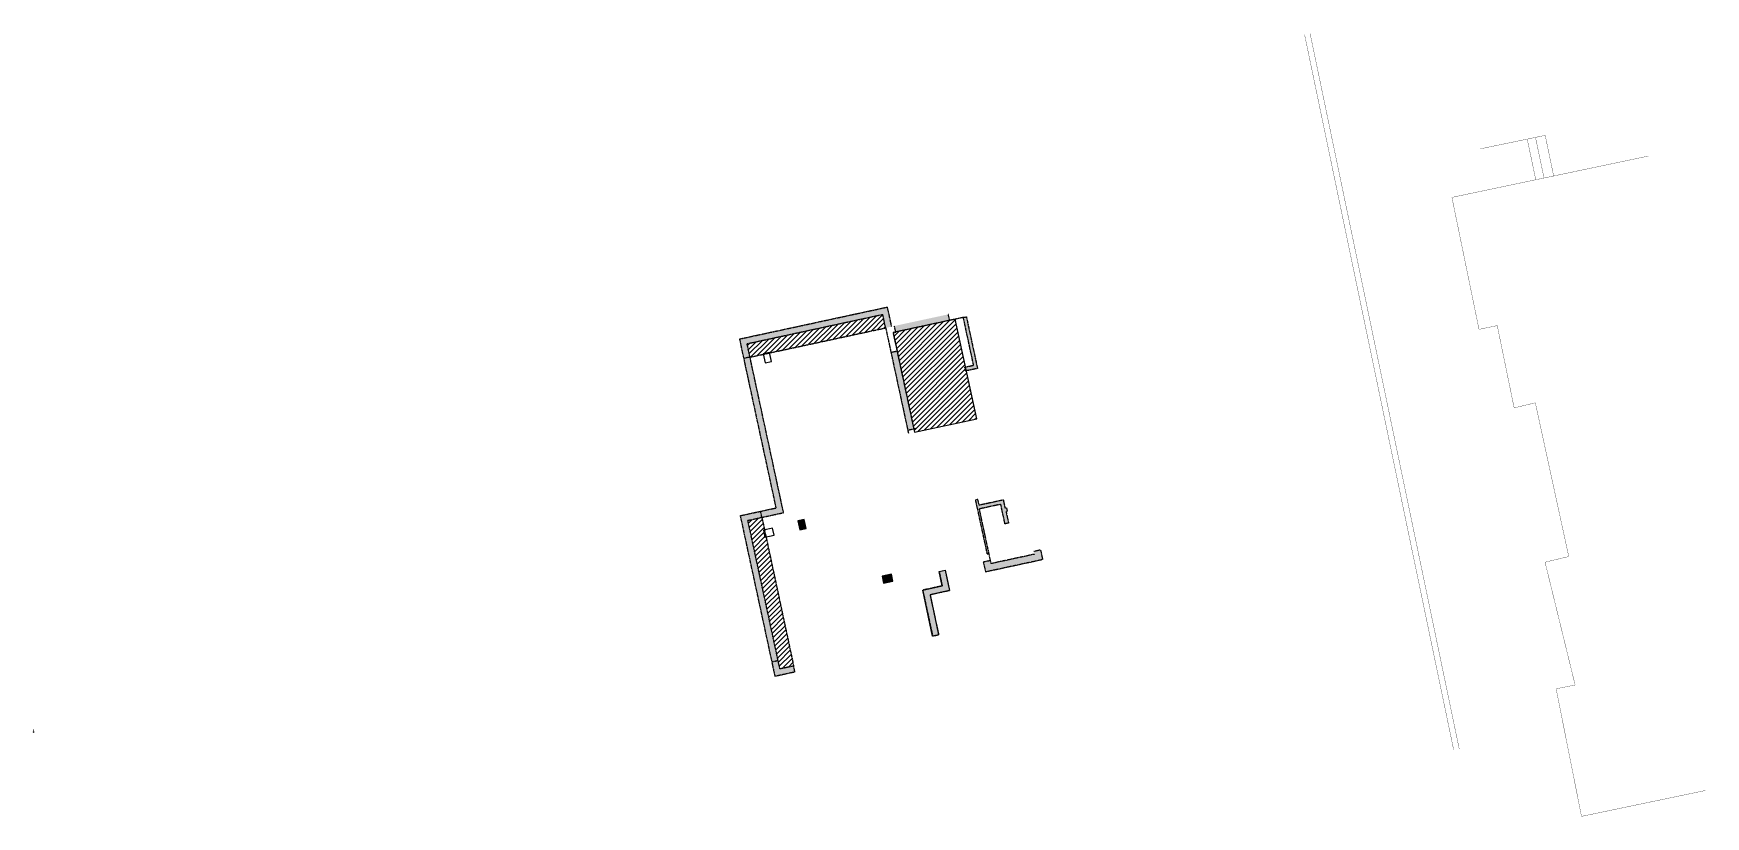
# Model space of a CAD drawing. Header units: inches. Extents: x 180812 to 186763, y 677052 to 679839.
import ezdxf

# ---------------------------------------------------------------- set-up
doc = ezdxf.new("R2010")
doc.units = ezdxf.units.IN
doc.header["$MEASUREMENT"] = 0
for name, pattern in [('BORDER2', [0.875, 0.25, -0.125, 0.25, -0.125, 0, -0.125]), ('DASHED2', [0.375, 0.25, -0.125]), ('HIDDEN2', [0.1875, 0.125, -0.0625])]:
    doc.linetypes.add(name, pattern=pattern)
for name, color, linetype in [('A-Anno-Dim 100', 9, 'Continuous'), ('A-Anno-Dim 25', 9, 'Continuous'), ('A-Anno-Dim 50', 9, 'Continuous'), ('A-Anno-Symbol 100', 2, 'Continuous'), ('A-Anno-Symbol 25', 2, 'Continuous'), ('A-Anno-Symbol 50', 2, 'Continuous'), ('A-Anno-Text 100', 2, 'Continuous'), ('A-Anno-Text 25', 2, 'Continuous'), ('A-Anno-Text 50', 2, 'Continuous'), ('A-Building Line', 240, 'BORDER2'), ('A-CENTER', 12, 'BORDER2'), ('A-Concrete', 4, 'Continuous'), ('A-Dashed', 9, 'DASHED2'), ('A-Demo', 2, 'DASHED2'), ('A-Door', 9, 'Continuous'), ('A-Elec', 2, 'Continuous'), ('A-Elec Dashed', 12, 'Continuous'), ('A-Flor-Strs', 8, 'Continuous'), ('A-Furn', 12, 'Continuous'), ('A-Ground', 4, 'Continuous'), ('A-Hatch Conc.', 141, 'Continuous'), ('A-Hatch Elevation', 30, 'Continuous'), ('A-Hatch Shadow', 253, 'Continuous'), ('A-Hatch Wall', 240, 'Continuous'), ('A-Hatch Window', 96, 'Continuous'), ('A-HATCH-01', 30, 'Continuous'), ('A-HATCH-02', 140, 'Continuous'), ('A-HATCH-03', 72, 'Continuous'), ('A-HATCH-04', 201, 'Continuous'), ('A-HATCH-05', 40, 'Continuous'), ('A-HATCH-06', 61, 'Continuous'), ('A-hatch-floor', 253, 'Continuous'), ('A-Kkt', 2, 'DASHED2'), ('A-Light Fixture', 2, 'Continuous'), ('A-Ovhd', 9, 'HIDDEN2'), ('A-pfix', 12, 'Continuous'), ('A-Pool', 131, 'Continuous'), ('A-Property Line', 162, 'BORDER2'), ('A-View 1', 3, 'Continuous'), ('A-View 2', 2, 'Continuous'), ('A-view 3', 9, 'Continuous'), ('A-View 4', 8, 'Continuous'), ('A-View 5', 12, 'Continuous'), ('A-Wall', 3, 'Continuous'), ('A-Wall Hatch', 252, 'Continuous'), ('A-Wall_Head', 8, 'DASHED2'), ('A-Window', 12, 'Continuous'), ('A-Window sill', 9, 'Continuous')]:
    doc.layers.add(name, color=color, linetype=linetype)
doc.layers.add('A-Area', color=11, linetype='Continuous', plot=False)
doc.layers.add('A-unplot', color=3, linetype='Continuous', plot=False)
doc.layers.add('A-Demolition-hatch', color=50, linetype='Continuous', transparency=0.41)
pattern_1 = [(45, (182976.864, 675806.897), (-8.838835, 8.838835), [])]

# ---------------------------------------------------------------- blocks, each defined once
blk = doc.blocks.new('layers')
at = {"layer": 'A-HATCH-01'}
blk.add_hatch(color=256, dxfattribs=at).paths.add_polyline_path([(-17, -137), (-17, -129), (-8, -129), (-8, -137)])
at = {"layer": 'A-HATCH-02'}
blk.add_hatch(color=256, dxfattribs=at).paths.add_polyline_path([(-6, -126), (-6, -118), (3, -118), (3, -126)])
at = {"layer": 'A-HATCH-03'}
blk.add_hatch(color=256, dxfattribs=at).paths.add_polyline_path([(-17, -126), (-17, -118), (-8, -118), (-8, -126)])
at = {"layer": 'A-HATCH-04'}
blk.add_hatch(color=256, dxfattribs=at).paths.add_polyline_path([(-6, -104), (-6, -96), (3, -96), (3, -104)])
at = {"layer": 'A-HATCH-05'}
blk.add_hatch(color=256, dxfattribs=at).paths.add_polyline_path([(-17, -115), (-17, -107), (-8, -107), (-8, -115)])
at = {"layer": 'A-HATCH-06'}
blk.add_hatch(color=256, dxfattribs=at).paths.add_polyline_path([(-17, -104), (-17, -96), (-8, -96), (-8, -104)])
at = {"layer": 'A-hatch-floor'}
blk.add_hatch(color=256, dxfattribs=at).paths.add_polyline_path([(-6, -115), (-6, -107), (3, -107), (3, -115)])
at = {"layer": 'A-Pool'}
blk.add_hatch(color=256, dxfattribs=at).paths.add_polyline_path([(-6, -137), (-6, -129), (3, -129), (3, -137)])
blk.add_lwpolyline([(-19, 56), (5, 56)])
for points in [[(-17, -104), (-17, -96), (-8, -96), (-8, -104)], [(-17, -115), (-17, -107), (-8, -107), (-8, -115)], [(-17, -126), (-17, -118), (-8, -118), (-8, -126)], [(-17, -137), (-17, -129), (-8, -129), (-8, -137)], [(-6, -104), (-6, -96), (3, -96), (3, -104)], [(-6, -115), (-6, -107), (3, -107), (3, -115)], [(-6, -126), (-6, -118), (3, -118), (3, -126)], [(-6, -137), (-6, -129), (3, -129), (3, -137)]]:
    blk.add_lwpolyline(points, close=True)
at = {"layer": 'A-Anno-Dim 100'}
blk.add_lwpolyline([(-19, 38), (5, 38)], dxfattribs=at)
at = {"layer": 'A-Anno-Dim 25'}
blk.add_line((-19, 59), (5, 59), dxfattribs=at)
at = {"layer": 'A-Anno-Dim 50'}
blk.add_lwpolyline([(-19, 35), (5, 35)], dxfattribs=at)
at = {"layer": 'A-Anno-Symbol 100'}
blk.add_lwpolyline([(-19, -10), (5, -10)], dxfattribs=at)
at = {"layer": 'A-Anno-Symbol 25'}
blk.add_lwpolyline([(-19, -13), (5, -13)], dxfattribs=at)
at = {"layer": 'A-Anno-Symbol 50'}
blk.add_lwpolyline([(-19, -16), (5, -16)], dxfattribs=at)
at = {"layer": 'A-Anno-Text 100'}
blk.add_lwpolyline([(-19, -19), (5, -19)], dxfattribs=at)
at = {"layer": 'A-Anno-Text 25'}
blk.add_line((-19, 62), (5, 62), dxfattribs=at)
at = {"layer": 'A-Anno-Text 50'}
blk.add_line((-19, 65), (5, 65), dxfattribs=at)
at = {"layer": 'A-Area'}
blk.add_line((-19, 68), (5, 68), dxfattribs=at)
at = {"layer": 'A-Building Line'}
blk.add_lwpolyline([(-19, 53), (5, 53)], dxfattribs=at)
at = {"layer": 'A-CENTER', "ltscale": 0.5}
blk.add_line((-19, -61), (5, -61), dxfattribs=at)
at = {"layer": 'A-Concrete'}
blk.add_lwpolyline([(-19, 50), (5, 50)], dxfattribs=at)
at = {"layer": 'A-Dashed'}
blk.add_lwpolyline([(-19, 47), (5, 47)], dxfattribs=at)
at = {"layer": 'A-Demo'}
blk.add_lwpolyline([(-19, 44), (5, 44)], dxfattribs=at)
at = {"layer": 'A-Demolition-hatch'}
blk.add_lwpolyline([(-19, 41), (5, 41)], dxfattribs=at)
at = {"layer": 'A-Door'}
blk.add_lwpolyline([(-19, 32), (5, 32)], dxfattribs=at)
at = {"layer": 'A-Elec'}
blk.add_lwpolyline([(-19, 29), (5, 29)], dxfattribs=at)
at = {"layer": 'A-Elec Dashed'}
blk.add_lwpolyline([(-19, 26), (5, 26)], dxfattribs=at)
at = {"layer": 'A-Flor-Strs'}
blk.add_line((-19, 71), (5, 71), dxfattribs=at)
at = {"layer": 'A-Furn'}
blk.add_lwpolyline([(-19, 23), (5, 23)], dxfattribs=at)
at = {"layer": 'A-Ground'}
blk.add_line((-19, -55), (5, -55), dxfattribs=at)
at = {"layer": 'A-Hatch Conc.'}
blk.add_lwpolyline([(-19, 20), (5, 20)], dxfattribs=at)
at = {"layer": 'A-Hatch Elevation'}
blk.add_lwpolyline([(-19, 17), (5, 17)], dxfattribs=at)
at = {"layer": 'A-Hatch Shadow'}
blk.add_lwpolyline([(-19, 14), (5, 14)], dxfattribs=at)
at = {"layer": 'A-Hatch Wall'}
blk.add_lwpolyline([(-19, 11), (5, 11)], dxfattribs=at)
at = {"layer": 'A-Hatch Window'}
blk.add_lwpolyline([(-19, 8), (5, 8)], dxfattribs=at)
at = {"layer": 'A-HATCH-01'}
blk.add_line((5, -89), (-19, -89), dxfattribs=at)
at = {"layer": 'A-HATCH-02'}
blk.add_line((5, -86), (-19, -86), dxfattribs=at)
at = {"layer": 'A-HATCH-03'}
blk.add_line((5, -83), (-19, -83), dxfattribs=at)
at = {"layer": 'A-HATCH-04'}
blk.add_line((5, -74), (-19, -74), dxfattribs=at)
at = {"layer": 'A-HATCH-05'}
blk.add_line((5, -77), (-19, -77), dxfattribs=at)
at = {"layer": 'A-HATCH-06'}
blk.add_line((5, -71), (-19, -71), dxfattribs=at)
at = {"layer": 'A-hatch-floor'}
blk.add_line((5, -80), (-19, -80), dxfattribs=at)
at = {"layer": 'A-Kkt'}
blk.add_lwpolyline([(-19, 5), (5, 5)], dxfattribs=at)
at = {"layer": 'A-Light Fixture'}
blk.add_lwpolyline([(-19, 2), (5, 2)], dxfattribs=at)
at = {"layer": 'A-Ovhd'}
blk.add_lwpolyline([(-19, -1), (5, -1)], dxfattribs=at)
at = {"layer": 'A-pfix'}
blk.add_line((-19, -58), (5, -58), dxfattribs=at)
at = {"layer": 'A-Pool'}
blk.add_line((5, -92), (-19, -92), dxfattribs=at)
blk.add_lwpolyline([(-19, -4), (5, -4)], dxfattribs=at)
at = {"layer": 'A-Property Line'}
blk.add_lwpolyline([(-19, -7), (5, -7)], dxfattribs=at)
at = {"layer": 'A-unplot'}
blk.add_lwpolyline([(-19, -22), (5, -22)], dxfattribs=at)
at = {"layer": 'A-View 1'}
blk.add_lwpolyline([(-19, -25), (5, -25)], dxfattribs=at)
at = {"layer": 'A-View 2'}
blk.add_lwpolyline([(-19, -28), (5, -28)], dxfattribs=at)
at = {"layer": 'A-view 3'}
blk.add_lwpolyline([(-19, -31), (5, -31)], dxfattribs=at)
at = {"layer": 'A-View 4'}
blk.add_lwpolyline([(-19, -34), (5, -34)], dxfattribs=at)
at = {"layer": 'A-View 5'}
blk.add_lwpolyline([(-19, -37), (5, -37)], dxfattribs=at)
at = {"layer": 'A-Wall'}
blk.add_lwpolyline([(-19, -40), (5, -40)], dxfattribs=at)
at = {"layer": 'A-Wall Hatch'}
blk.add_lwpolyline([(-19, -43), (5, -43)], dxfattribs=at)
at = {"layer": 'A-Wall_Head'}
blk.add_lwpolyline([(-19, -46), (5, -46)], dxfattribs=at)
at = {"layer": 'A-Window'}
blk.add_lwpolyline([(-19, -49), (5, -49)], dxfattribs=at)
at = {"layer": 'A-Window sill'}
blk.add_lwpolyline([(-19, -52), (5, -52)], dxfattribs=at)

msp = doc.modelspace()

# ---------------------------------------------------------------- hatches: boundary and pattern name
at = {"layer": 'A-Demolition-hatch', "transparency": 33554687}
h = msp.add_hatch(color=256, dxfattribs=at)
h.dxf.hatch_style = 1
h.paths.add_polyline_path([(183851.5, 678865.1), (183325.6, 678751.6), (183340.6, 678682.2), (183362.1, 678686.8), (183351.8, 678734.7), (183834.7, 678838.9), (183845, 678791), (183866.5, 678795.7)])
at = {"layer": 'A-Demolition-hatch', "lineweight": 20, "transparency": 33554687}
h = msp.add_hatch(dxfattribs=at)
h.set_pattern_fill('ANSI31', color=256, scale=100)
h.set_pattern_definition(pattern_1)
h.paths.add_polyline_path([(183845, 678791), (183834.7, 678838.9), (183351.8, 678734.7), (183362.1, 678686.8), (183409, 678696.9), (183408.6, 678698.9), (183432.1, 678703.9), (183432.5, 678702)], flags=17)
at = {"layer": 'A-Demolition-hatch', "transparency": 33554687}
h = msp.add_hatch(color=256, dxfattribs=at)
h.dxf.hatch_style = 1
h.paths.add_polyline_path([(183876.3, 678797.8), (183880.9, 678776.1), (184072.5, 678817.5), (184067.9, 678839.1)])
h = msp.add_hatch(color=256, dxfattribs=at)
h.dxf.hatch_style = 1
h.paths.add_polyline_path([(184158.1, 678658), (184126.8, 678651.2), (184129.8, 678637.5), (184171.8, 678646.6), (184132.2, 678830.4), (184121.4, 678828)])
at = {"layer": 'A-Demolition-hatch', "lineweight": 20, "transparency": 33554687}
h = msp.add_hatch(dxfattribs=at)
h.set_pattern_fill('ANSI31', color=256, scale=100)
h.paths.add_polyline_path([(184169.2, 678467), (184092.9, 678821.9), (183871.2, 678774), (183947.7, 678419.4)])
at = {"layer": 'A-Demolition-hatch', "transparency": 33554687}
h = msp.add_hatch(color=256, dxfattribs=at)
h.dxf.hatch_style = 1
h.paths.add_polyline_path([(183362.1, 678686.8), (183340.6, 678682.2), (183455.4, 678150.4), (183399.7, 678138.4), (183404.3, 678116.9), (183481.5, 678133.5)])
h = msp.add_hatch(color=256, dxfattribs=at)
h.dxf.hatch_style = 1
h.paths.add_polyline_path([(183885.5, 678707.5), (183864, 678702.8), (183923.7, 678426.3), (183945.2, 678430.9)])
h = msp.add_hatch(color=256, dxfattribs=at)
h.dxf.hatch_style = 1
h.paths.add_polyline_path([(184273.5, 678137.6), (184277.4, 678138.4), (184274.9, 678150.2), (184271, 678149.3), (184264.7, 678178.6), (184177.7, 678159.9), (184173.2, 678180.4), (184165.4, 678178.7), (184206.8, 677987.1), (184211.6, 677988.2), (184177.5, 678146.5), (184254.7, 678163.2), (184269.7, 678093.8), (184282.4, 678096.5)])
h = msp.add_hatch(color=256, dxfattribs=at)
h.dxf.hatch_style = 1
h.paths.add_polyline_path([(183399.7, 678138.4), (183328.3, 678123), (183440.8, 677602), (183462.3, 677606.6), (183354.5, 678106.1), (183404.3, 678116.9)])
at = {"layer": 'A-Demolition-hatch', "lineweight": 20, "transparency": 33554687}
h = msp.add_hatch(dxfattribs=at)
h.set_pattern_fill('ANSI31', color=256, scale=100)
h.set_pattern_definition(pattern_1)
h.paths.add_polyline_path([(183410.1, 678071.1), (183413.9, 678071.9), (183404.3, 678116.9), (183354.5, 678106.1), (183468.6, 677577.3), (183517.5, 677587.8), (183419.2, 678047.4), (183415.4, 678046.6)])
at = {"layer": 'A-Demolition-hatch', "transparency": 33554687}
h = msp.add_hatch(color=256, dxfattribs=at)
h.dxf.hatch_style = 1
h.paths.add_polyline_path([(183555.3, 678109.6), (183532.8, 678104.7), (183539.7, 678072.4), (183562.2, 678077.3)])
h = msp.add_hatch(color=256, dxfattribs=at)
h.dxf.hatch_style = 1
h.paths.add_polyline_path([(184403.6, 677966.2), (184396.2, 678000.4), (184371.8, 677995.1), (184373.9, 677985.3), (184219.5, 677952), (184216.9, 677963.7), (184192.5, 677958.5), (184200.3, 677922.3)])
h = msp.add_hatch(color=256, dxfattribs=at)
h.dxf.hatch_style = 1
h.paths.add_polyline_path([(183865.4, 677914.6), (183832.1, 677907.4), (183837.4, 677883), (183870.7, 677890.2)])
h = msp.add_hatch(color=256, dxfattribs=at)
h.dxf.hatch_style = 1
h.paths.add_polyline_path([(184056.6, 677929.1), (184035.3, 677923.7), (184046.3, 677872.8), (183976.9, 677857.8), (184012.1, 677694.6), (184033.6, 677699.2), (184003, 677841), (184072.4, 677856)])
h = msp.add_hatch(color=256, dxfattribs=at)
h.dxf.hatch_style = 1
h.paths.add_polyline_path([(183517.5, 677587.8), (183468.6, 677577.3), (183462.3, 677606.6), (183440.8, 677602), (183451.8, 677551.1), (183522.1, 677566.3)])

# ---------------------------------------------------------------- linework, layer by layer
at = {"layer": 'A-Demo'}
for p, q in [((183325.6, 678751.6), (183851.5, 678865.1)), ((183351.8, 678734.7), (183834.7, 678838.9)), ((183845, 678791), (183834.7, 678838.9)), ((183866.5, 678795.7), (183851.5, 678865.1)), ((184132.2, 678830.4), (184171.8, 678646.6)), ((183845, 678791), (183926.3, 678414.6)), ((183871.2, 678774), (183945.2, 678430.9)), ((184121.4, 678828), (183880.9, 678776.1)), ((184158.1, 678658), (184121.4, 678828)), ((183455.4, 678150.4), (183325.6, 678751.6)), ((183481.5, 678133.5), (183351.8, 678734.7)), ((184126.8, 678651.2), (184158.1, 678658)), ((184129.8, 678637.5), (184126.8, 678651.2)), ((184171.8, 678646.6), (184129.8, 678637.5)), ((184173.2, 678180.4), (184165.4, 678178.7)), ((184206.8, 677987.1), (184165.4, 678178.7)), ((184177.7, 678159.9), (184173.2, 678180.4)), ((184264.7, 678178.6), (184177.7, 678159.9)), ((184271, 678149.3), (184264.7, 678178.6)), ((183328.3, 678123), (183455.4, 678150.4)), ((183451.8, 677551.1), (183328.3, 678123)), ((183354.5, 678106.1), (183481.5, 678133.5)), ((184254.7, 678163.2), (184177.5, 678146.5)), ((184177.5, 678146.5), (184219.5, 677952)), ((184269.7, 678093.8), (184254.7, 678163.2)), ((184274.9, 678150.2), (184271, 678149.3)), ((184277.4, 678138.4), (184273.5, 678137.6)), ((184273.5, 678137.6), (184282.4, 678096.5)), ((184274.9, 678150.2), (184277.4, 678138.4)), ((183468.6, 677577.3), (183354.5, 678106.1)), ((184282.4, 678096.5), (184269.7, 678093.8)), ((184396.2, 678000.4), (184403.6, 677966.2)), ((184192.5, 677958.5), (184200.3, 677922.3)), ((184403.6, 677966.2), (184200.3, 677922.3)), ((184373.9, 677985.3), (184219.5, 677952)), ((184035.3, 677923.7), (184046.3, 677872.8)), ((184056.6, 677929.1), (184072.4, 677856)), ((184046.3, 677872.8), (183976.9, 677857.8)), ((183976.9, 677857.8), (184012.1, 677694.6)), ((184072.4, 677856), (184003, 677841)), ((184003, 677841), (184033.6, 677699.2)), ((183462.3, 677606.6), (183440.8, 677602)), ((183517.5, 677587.8), (183468.6, 677577.3)), ((183522.1, 677566.3), (183517.5, 677587.8)), ((183522.1, 677566.3), (183451.8, 677551.1))]:
    msp.add_line(p, q, dxfattribs=at)
for points in [[(184072.5, 678817.5), (184067.9, 678839.1)], [(184121.4, 678828), (184132.2, 678830.4)], [(183362.1, 678686.8), (183845, 678791)], [(183871.2, 678774), (183880.9, 678776.1)], [(183880.9, 678776.1), (183876.3, 678797.8)], [(183362.1, 678686.8), (183340.6, 678682.2)], [(183885.5, 678707.5), (183864, 678702.8)], [(183955, 678433), (183923.7, 678426.3)], [(183404.3, 678116.9), (183399.7, 678138.4)], [(183404.3, 678116.9), (183517.5, 677587.8)], [(184396.2, 678000.4), (184371.8, 677995.1)], [(184192.5, 677958.5), (184216.9, 677963.7)], [(184206.8, 677987.1), (184211.6, 677988.2)], [(184012.1, 677694.6), (184033.6, 677699.2)]]:
    msp.add_lwpolyline(points, dxfattribs=at)
at = {"layer": 'A-Demolition-hatch'}
msp.add_lwpolyline([(184169.2, 678467), (184092.9, 678821.9), (183871.2, 678774), (183947.7, 678419.4)], close=True, dxfattribs=at)
at = {"layer": 'A-Demolition-hatch', "transparency": 33554687}
msp.add_lwpolyline([(184035.3, 677923.7), (184056.6, 677929.1), (184072.4, 677856), (184003, 677841), (184033.6, 677699.2), (184012.1, 677694.6), (183976.9, 677857.8), (184046.3, 677872.8)], close=True, dxfattribs=at)
at = {"layer": 'A-View 2', "const_width": 1, "flags": 128}
for points in [[(185336.1, 679833.9), (185866.9, 677288.5)], [(185355.7, 679838), (185886.5, 677292.6)], [(186222.7, 679330.7), (186192.5, 679475.9), (186128.5, 679462.6), (185961.9, 679428)], [(186128.5, 679462.6), (186158.9, 679318)], [(186157.9, 679468.8), (186188.3, 679324.2)], [(186762.7, 677144.9), (186321.7, 677052.8), (186231.4, 677506.7), (186299, 677520.2), (186191.9, 677957.3), (186276.3, 677977.4), (186157.3, 678524.3), (186081.9, 678506.3), (186021.8, 678799), (185956.9, 678785.7), (185860.4, 679255.2), (186559.4, 679402.2)]]:
    msp.add_lwpolyline(points, dxfattribs=at)
at = {"layer": 'A-View 2'}
for points in [[(183408.6, 678698.9), (183415.6, 678666.6), (183439, 678671.7), (183432.1, 678703.9)], [(183410.1, 678071.1), (183415.4, 678046.6), (183447.6, 678053.6), (183442.4, 678078)], [(183532.8, 678104.7), (183539.7, 678072.4), (183562.2, 678077.3), (183555.3, 678109.6)], [(183832.1, 677907.4), (183837.4, 677883), (183870.7, 677890.2), (183865.4, 677914.6)]]:
    msp.add_lwpolyline(points, close=True, dxfattribs=at)

# ---------------------------------------------------------------- block references
at = {"xscale": 0.03937007874015748, "yscale": 0.03937007874015748, "zscale": 0.03937007874015748}
msp.add_blockref('layers', (180812.5, 677357.8), dxfattribs=at)

doc.saveas('drawing.dxf')
